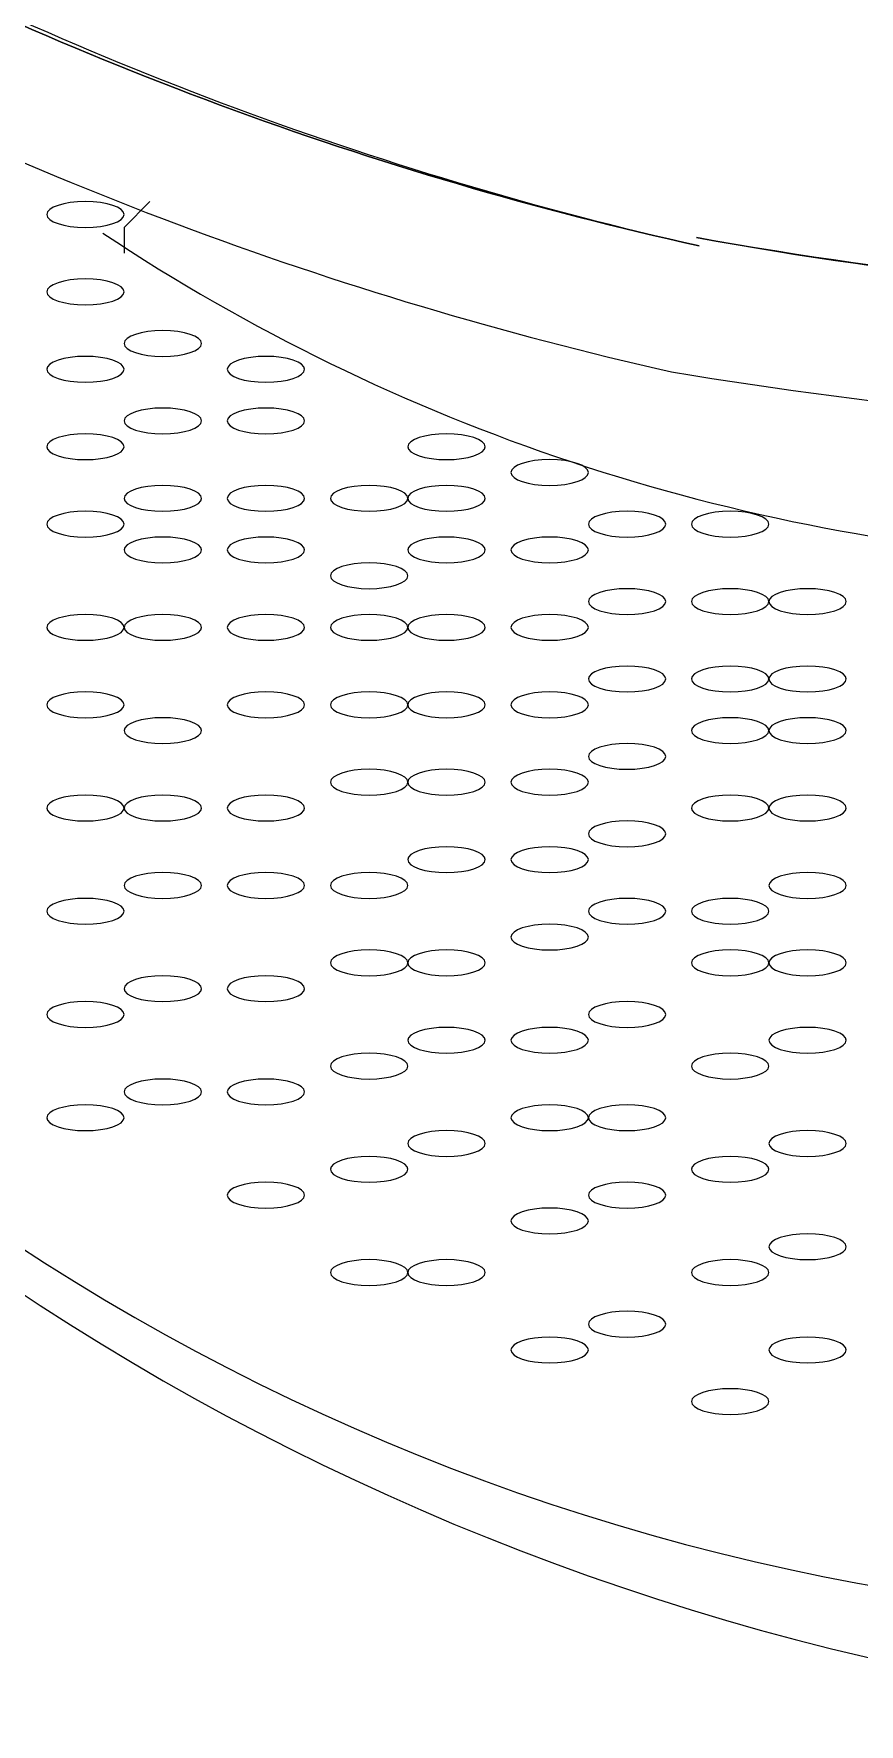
# Model space of a CAD drawing. Header units: metres. Extents: x 29 to 86.9, y -23.2 to 39.7.
# Drawn here: x 79.7793 to 79.8575, y -17.0552 to -16.895 of the extents above; entities that cross this region are included whole.
import ezdxf

# ---------------------------------------------------------------- set-up
doc = ezdxf.new("R2010")
doc.units = ezdxf.units.M
doc.header["$LTSCALE"] = 100
doc.layers.get('0').update_dxf_attribs({"color": 254})
doc.layers.add('Arqui', color=8, linetype='Continuous', lineweight=0)

# ---------------------------------------------------------------- blocks, each defined once
blk = doc.blocks.new('A$C9582355f')
at = {"layer": 'Arqui'}
for points in [[(50.74521796711753, 6.31461718255423, 0.2302038230520356), (50.77132951603761, 6.2821006316899, 0.06904268617298095), (50.85969019346959, 6.248874245426123, -0.06904268617298095), (50.77112014822154, 6.281661377473938, 0.06904268617298095), (50.85969019346959, 6.248874245426123)], [(50.73315482501351, 6.312533947106203, 0.2305320559274254), (50.76558428806158, 6.271294185602073, 0.06904277544362585), (50.85706136911762, 6.236932160521974, 0.03702395519656283), (50.91897217332559, 6.231233301121847)], [(50.91932617392553, 6.243456165362204, -0.03702424981637843), (50.85942381871752, 6.249646150154149, 0.03702424981637843), (50.92010913276562, 6.243285511393879), (50.93478273276554, 6.243285511393879), (50.94701073276559, 6.243285511393879)], [(50.74301206037359, 6.202296008138092, 0.2538010257356901), (50.93202715296553, 6.119312373602042, 0.2538010257352928), (51.12166220515752, 6.202296008138092)], [(50.7408677827496, 6.198947223601863, 0.2278580694967716), (50.93380057980556, 6.108792184993945, 0.2278580694966489), (51.1262520827816, 6.198947223601863)]]:
    blk.add_lwpolyline(points, format="xyb", dxfattribs=at)
blk.add_lwpolyline([(50.80761153276552, 6.253067911393828), (50.80516593276553, 6.250622311394181), (50.80516593276553, 6.24817671139408)], dxfattribs=at)
blk.add_arc((50.90665825113507, 6.405917635499009), 0.1870881177864797, 236.4147663850761, 266.7920125808469, dxfattribs=at)
for points in [[(50.80149753276561, 6.253067911393828), (50.79947152435756, 6.253067911393828), (50.79782913276557, 6.252520439377804), (50.79782913276557, 6.251845111394232)], [(50.80516593276553, 6.251845111394232), (50.80516593276553, 6.252520439377804), (50.80352354117355, 6.253067911393828), (50.80149753276561, 6.253067911393828)], [(50.79782913276557, 6.251845111394232), (50.79782913276557, 6.251169783410205), (50.79947152435756, 6.250622311394181), (50.80149753276561, 6.250622311394181)], [(50.80149753276561, 6.250622311394181), (50.80352354117355, 6.250622311394181), (50.80516593276553, 6.251169783410205), (50.80516593276553, 6.251845111394232)], [(50.80149753276561, 6.24573111139398), (50.79947152435756, 6.24573111139398), (50.79782913276557, 6.245183639377956), (50.79782913276557, 6.244508311393929)], [(50.80516593276553, 6.244508311393929), (50.80516593276553, 6.245183639377956), (50.80352354117355, 6.24573111139398), (50.80149753276561, 6.24573111139398)], [(50.79782913276557, 6.244508311393929), (50.79782913276557, 6.243832983409902), (50.79947152435756, 6.243285511393879), (50.80149753276561, 6.243285511393879)], [(50.80149753276561, 6.243285511393879), (50.80352354117355, 6.243285511393879), (50.80516593276553, 6.243832983409902), (50.80516593276553, 6.244508311393929)], [(50.80883433276557, 6.240839911394232), (50.80680832435752, 6.240839911394232), (50.80516593276553, 6.240292439378209), (50.80516593276553, 6.239617111394182)], [(50.80516593276553, 6.239617111394182), (50.80516593276553, 6.238941783410155), (50.80680832435752, 6.238394311394131), (50.80883433276557, 6.238394311394131)], [(50.81250273276561, 6.239617111394182), (50.81250273276561, 6.240292439378209), (50.81086034117362, 6.240839911394232), (50.80883433276557, 6.240839911394232)], [(50.80883433276557, 6.238394311394131), (50.81086034117362, 6.238394311394131), (50.81250273276561, 6.238941783410155), (50.81250273276561, 6.239617111394182)], [(50.80149753276561, 6.238394311394131), (50.79947152435756, 6.238394311394131), (50.79782913276557, 6.237846839378108), (50.79782913276557, 6.237171511394081)], [(50.80516593276553, 6.237171511394081), (50.80516593276553, 6.237846839378108), (50.80352354117355, 6.238394311394131), (50.80149753276561, 6.238394311394131)], [(50.81861673276552, 6.238394311394131), (50.81659072435758, 6.238394311394131), (50.8149483327656, 6.237846839378108), (50.8149483327656, 6.237171511394081)], [(50.82228513276556, 6.237171511394081), (50.82228513276556, 6.237846839378108), (50.82064274117357, 6.238394311394131), (50.81861673276552, 6.238394311394131)], [(50.79782913276557, 6.237171511394081), (50.79782913276557, 6.236496183410054), (50.79947152435756, 6.23594871139403), (50.80149753276561, 6.23594871139403)], [(50.80149753276561, 6.23594871139403), (50.80352354117355, 6.23594871139403), (50.80516593276553, 6.236496183410054), (50.80516593276553, 6.237171511394081)], [(50.8149483327656, 6.237171511394081), (50.8149483327656, 6.236496183410054), (50.81659072435758, 6.23594871139403), (50.81861673276552, 6.23594871139403)], [(50.81861673276552, 6.23594871139403), (50.82064274117357, 6.23594871139403), (50.82228513276556, 6.236496183410054), (50.82228513276556, 6.237171511394081)], [(50.80883433276557, 6.233503111393929), (50.80680832435752, 6.233503111393929), (50.80516593276553, 6.232955639377906), (50.80516593276553, 6.232280311393879)], [(50.81250273276561, 6.232280311393879), (50.81250273276561, 6.232955639377906), (50.81086034117362, 6.233503111393929), (50.80883433276557, 6.233503111393929)], [(50.81861673276552, 6.233503111393929), (50.81659072435758, 6.233503111393929), (50.8149483327656, 6.232955639377906), (50.8149483327656, 6.232280311393879)], [(50.82228513276556, 6.232280311393879), (50.82228513276556, 6.232955639377906), (50.82064274117357, 6.233503111393929), (50.81861673276552, 6.233503111393929)], [(50.80516593276553, 6.232280311393879), (50.80516593276553, 6.231604983409852), (50.80680832435752, 6.231057511393828), (50.80883433276557, 6.231057511393828)], [(50.80883433276557, 6.231057511393828), (50.81086034117362, 6.231057511393828), (50.81250273276561, 6.231604983409852), (50.81250273276561, 6.232280311393879)], [(50.8149483327656, 6.232280311393879), (50.8149483327656, 6.231604983409852), (50.81659072435758, 6.231057511393828), (50.81861673276552, 6.231057511393828)], [(50.81861673276552, 6.231057511393828), (50.82064274117357, 6.231057511393828), (50.82228513276556, 6.231604983409852), (50.82228513276556, 6.232280311393879)], [(50.80149753276561, 6.231057511393828), (50.79947152435756, 6.231057511393828), (50.79782913276557, 6.230510039377805), (50.79782913276557, 6.229834711394233)], [(50.79782913276557, 6.229834711394233), (50.79782913276557, 6.229159383410206), (50.79947152435756, 6.228611911394182), (50.80149753276561, 6.228611911394182)], [(50.80516593276553, 6.229834711394233), (50.80516593276553, 6.230510039377805), (50.80352354117355, 6.231057511393828), (50.80149753276561, 6.231057511393828)], [(50.80149753276561, 6.228611911394182), (50.80352354117355, 6.228611911394182), (50.80516593276553, 6.229159383410206), (50.80516593276553, 6.229834711394233)], [(50.83573593276554, 6.231057511393828), (50.83370992435761, 6.231057511393828), (50.83206753276562, 6.230510039377805), (50.83206753276562, 6.229834711394233)], [(50.83206753276562, 6.229834711394233), (50.83206753276562, 6.229159383410206), (50.83370992435761, 6.228611911394182), (50.83573593276554, 6.228611911394182)], [(50.83940433276558, 6.229834711394233), (50.83940433276558, 6.230510039377805), (50.8377619411736, 6.231057511393828), (50.83573593276554, 6.231057511393828)], [(50.83573593276554, 6.228611911394182), (50.8377619411736, 6.228611911394182), (50.83940433276558, 6.229159383410206), (50.83940433276558, 6.229834711394233)], [(50.84551833276561, 6.228611911394182), (50.84349232435756, 6.228611911394182), (50.84184993276557, 6.228064439378159), (50.84184993276557, 6.227389111394132)], [(50.84918673276553, 6.227389111394132), (50.84918673276553, 6.228064439378159), (50.84754434117355, 6.228611911394182), (50.84551833276561, 6.228611911394182)], [(50.84184993276557, 6.227389111394132), (50.84184993276557, 6.226713783410105), (50.84349232435756, 6.226166311394081), (50.84551833276561, 6.226166311394081)], [(50.84551833276561, 6.226166311394081), (50.84754434117355, 6.226166311394081), (50.84918673276553, 6.226713783410105), (50.84918673276553, 6.227389111394132)], [(50.80883433276557, 6.226166311394081), (50.80680832435752, 6.226166311394081), (50.80516593276553, 6.225618839378058), (50.80516593276553, 6.224943511394031)], [(50.80516593276553, 6.224943511394031), (50.80516593276553, 6.224268183410004), (50.80680832435752, 6.22372071139398), (50.80883433276557, 6.22372071139398)], [(50.81250273276561, 6.224943511394031), (50.81250273276561, 6.225618839378058), (50.81086034117362, 6.226166311394081), (50.80883433276557, 6.226166311394081)], [(50.80883433276557, 6.22372071139398), (50.81086034117362, 6.22372071139398), (50.81250273276561, 6.224268183410004), (50.81250273276561, 6.224943511394031)], [(50.81861673276552, 6.226166311394081), (50.81659072435758, 6.226166311394081), (50.8149483327656, 6.225618839378058), (50.8149483327656, 6.224943511394031)], [(50.8149483327656, 6.224943511394031), (50.8149483327656, 6.224268183410004), (50.81659072435758, 6.22372071139398), (50.81861673276552, 6.22372071139398)], [(50.82228513276556, 6.224943511394031), (50.82228513276556, 6.225618839378058), (50.82064274117357, 6.226166311394081), (50.81861673276552, 6.226166311394081)], [(50.81861673276552, 6.22372071139398), (50.82064274117357, 6.22372071139398), (50.82228513276556, 6.224268183410004), (50.82228513276556, 6.224943511394031)], [(50.82839913276558, 6.226166311394081), (50.82637312435753, 6.226166311394081), (50.82473073276554, 6.225618839378058), (50.82473073276554, 6.224943511394031)], [(50.82473073276554, 6.224943511394031), (50.82473073276554, 6.224268183410004), (50.82637312435753, 6.22372071139398), (50.82839913276558, 6.22372071139398)], [(50.83206753276562, 6.224943511394031), (50.83206753276562, 6.225618839378058), (50.83042514117352, 6.226166311394081), (50.82839913276558, 6.226166311394081)], [(50.82839913276558, 6.22372071139398), (50.83042514117352, 6.22372071139398), (50.83206753276562, 6.224268183410004), (50.83206753276562, 6.224943511394031)], [(50.83573593276554, 6.226166311394081), (50.83370992435761, 6.226166311394081), (50.83206753276562, 6.225618839378058), (50.83206753276562, 6.224943511394031)], [(50.83206753276562, 6.224943511394031), (50.83206753276562, 6.224268183410004), (50.83370992435761, 6.22372071139398), (50.83573593276554, 6.22372071139398)], [(50.83940433276558, 6.224943511394031), (50.83940433276558, 6.225618839378058), (50.8377619411736, 6.226166311394081), (50.83573593276554, 6.226166311394081)], [(50.83573593276554, 6.22372071139398), (50.8377619411736, 6.22372071139398), (50.83940433276558, 6.224268183410004), (50.83940433276558, 6.224943511394031)], [(50.80149753276561, 6.22372071139398), (50.79947152435756, 6.22372071139398), (50.79782913276557, 6.223173239377957), (50.79782913276557, 6.22249791139393)], [(50.80516593276553, 6.22249791139393), (50.80516593276553, 6.223173239377957), (50.80352354117355, 6.22372071139398), (50.80149753276561, 6.22372071139398)], [(50.85285513276557, 6.22372071139398), (50.85082912435752, 6.22372071139398), (50.84918673276553, 6.223173239377957), (50.84918673276553, 6.22249791139393)], [(50.85652353276561, 6.22249791139393), (50.85652353276561, 6.223173239377957), (50.85488114117362, 6.22372071139398), (50.85285513276557, 6.22372071139398)], [(50.86263753276552, 6.22372071139398), (50.86061152435758, 6.22372071139398), (50.85896913276559, 6.223173239377957), (50.85896913276559, 6.22249791139393)], [(50.86630593276556, 6.22249791139393), (50.86630593276556, 6.223173239377957), (50.86466354117357, 6.22372071139398), (50.86263753276552, 6.22372071139398)], [(50.79782913276557, 6.22249791139393), (50.79782913276557, 6.221822583409903), (50.79947152435756, 6.221275111393879), (50.80149753276561, 6.221275111393879)], [(50.80149753276561, 6.221275111393879), (50.80352354117355, 6.221275111393879), (50.80516593276553, 6.221822583409903), (50.80516593276553, 6.22249791139393)], [(50.84918673276553, 6.22249791139393), (50.84918673276553, 6.221822583409903), (50.85082912435752, 6.221275111393879), (50.85285513276557, 6.221275111393879)], [(50.85285513276557, 6.221275111393879), (50.85488114117362, 6.221275111393879), (50.85652353276561, 6.221822583409903), (50.85652353276561, 6.22249791139393)], [(50.85896913276559, 6.22249791139393), (50.85896913276559, 6.221822583409903), (50.86061152435758, 6.221275111393879), (50.86263753276552, 6.221275111393879)], [(50.86263753276552, 6.221275111393879), (50.86466354117357, 6.221275111393879), (50.86630593276556, 6.221822583409903), (50.86630593276556, 6.22249791139393)], [(50.80883433276557, 6.221275111393879), (50.80680832435752, 6.221275111393879), (50.80516593276553, 6.220727639377856), (50.80516593276553, 6.220052311393829)], [(50.81250273276561, 6.220052311393829), (50.81250273276561, 6.220727639377856), (50.81086034117362, 6.221275111393879), (50.80883433276557, 6.221275111393879)], [(50.81861673276552, 6.221275111393879), (50.81659072435758, 6.221275111393879), (50.8149483327656, 6.220727639377856), (50.8149483327656, 6.220052311393829)], [(50.82228513276556, 6.220052311393829), (50.82228513276556, 6.220727639377856), (50.82064274117357, 6.221275111393879), (50.81861673276552, 6.221275111393879)], [(50.83573593276554, 6.221275111393879), (50.83370992435761, 6.221275111393879), (50.83206753276562, 6.220727639377856), (50.83206753276562, 6.220052311393829)], [(50.83940433276558, 6.220052311393829), (50.83940433276558, 6.220727639377856), (50.8377619411736, 6.221275111393879), (50.83573593276554, 6.221275111393879)], [(50.84551833276561, 6.221275111393879), (50.84349232435756, 6.221275111393879), (50.84184993276557, 6.220727639377856), (50.84184993276557, 6.220052311393829)], [(50.84918673276553, 6.220052311393829), (50.84918673276553, 6.220727639377856), (50.84754434117355, 6.221275111393879), (50.84551833276561, 6.221275111393879)], [(50.80516593276553, 6.220052311393829), (50.80516593276553, 6.219376983409802), (50.80680832435752, 6.218829511394233), (50.80883433276557, 6.218829511394233)], [(50.80883433276557, 6.218829511394233), (50.81086034117362, 6.218829511394233), (50.81250273276561, 6.219376983409802), (50.81250273276561, 6.220052311393829)], [(50.8149483327656, 6.220052311393829), (50.8149483327656, 6.219376983409802), (50.81659072435758, 6.218829511394233), (50.81861673276552, 6.218829511394233)], [(50.81861673276552, 6.218829511394233), (50.82064274117357, 6.218829511394233), (50.82228513276556, 6.219376983409802), (50.82228513276556, 6.220052311393829)], [(50.82839913276558, 6.218829511394233), (50.82637312435753, 6.218829511394233), (50.82473073276554, 6.218282039378209), (50.82473073276554, 6.217606711394183)], [(50.83206753276562, 6.217606711394183), (50.83206753276562, 6.218282039378209), (50.83042514117352, 6.218829511394233), (50.82839913276558, 6.218829511394233)], [(50.83206753276562, 6.220052311393829), (50.83206753276562, 6.219376983409802), (50.83370992435761, 6.218829511394233), (50.83573593276554, 6.218829511394233)], [(50.83573593276554, 6.218829511394233), (50.8377619411736, 6.218829511394233), (50.83940433276558, 6.219376983409802), (50.83940433276558, 6.220052311393829)], [(50.84184993276557, 6.220052311393829), (50.84184993276557, 6.219376983409802), (50.84349232435756, 6.218829511394233), (50.84551833276561, 6.218829511394233)], [(50.84551833276561, 6.218829511394233), (50.84754434117355, 6.218829511394233), (50.84918673276553, 6.219376983409802), (50.84918673276553, 6.220052311393829)], [(50.82473073276554, 6.217606711394183), (50.82473073276554, 6.216931383410156), (50.82637312435753, 6.216383911394132), (50.82839913276558, 6.216383911394132)], [(50.82839913276558, 6.216383911394132), (50.83042514117352, 6.216383911394132), (50.83206753276562, 6.216931383410156), (50.83206753276562, 6.217606711394183)], [(50.85285513276557, 6.216383911394132), (50.85082912435752, 6.216383911394132), (50.84918673276553, 6.215836439378108), (50.84918673276553, 6.215161111394082)], [(50.85652353276561, 6.215161111394082), (50.85652353276561, 6.215836439378108), (50.85488114117362, 6.216383911394132), (50.85285513276557, 6.216383911394132)], [(50.86263753276552, 6.216383911394132), (50.86061152435758, 6.216383911394132), (50.85896913276559, 6.215836439378108), (50.85896913276559, 6.215161111394082)], [(50.86630593276556, 6.215161111394082), (50.86630593276556, 6.215836439378108), (50.86466354117357, 6.216383911394132), (50.86263753276552, 6.216383911394132)], [(50.86997433276559, 6.216383911394132), (50.86794832435754, 6.216383911394132), (50.86630593276556, 6.215836439378108), (50.86630593276556, 6.215161111394082)], [(50.87364273276552, 6.215161111394082), (50.87364273276552, 6.215836439378108), (50.87200034117353, 6.216383911394132), (50.86997433276559, 6.216383911394132)], [(50.80149753276561, 6.213938311394031), (50.79947152435756, 6.213938311394031), (50.79782913276557, 6.213390839378008), (50.79782913276557, 6.212715511393981)], [(50.80516593276553, 6.212715511393981), (50.80516593276553, 6.213390839378008), (50.80352354117355, 6.213938311394031), (50.80149753276561, 6.213938311394031)], [(50.80883433276557, 6.213938311394031), (50.80680832435752, 6.213938311394031), (50.80516593276553, 6.213390839378008), (50.80516593276553, 6.212715511393981)], [(50.81250273276561, 6.212715511393981), (50.81250273276561, 6.213390839378008), (50.81086034117362, 6.213938311394031), (50.80883433276557, 6.213938311394031)], [(50.81861673276552, 6.213938311394031), (50.81659072435758, 6.213938311394031), (50.8149483327656, 6.213390839378008), (50.8149483327656, 6.212715511393981)], [(50.82228513276556, 6.212715511393981), (50.82228513276556, 6.213390839378008), (50.82064274117357, 6.213938311394031), (50.81861673276552, 6.213938311394031)], [(50.82839913276558, 6.213938311394031), (50.82637312435753, 6.213938311394031), (50.82473073276554, 6.213390839378008), (50.82473073276554, 6.212715511393981)], [(50.83206753276562, 6.212715511393981), (50.83206753276562, 6.213390839378008), (50.83042514117352, 6.213938311394031), (50.82839913276558, 6.213938311394031)], [(50.83573593276554, 6.213938311394031), (50.83370992435761, 6.213938311394031), (50.83206753276562, 6.213390839378008), (50.83206753276562, 6.212715511393981)], [(50.83940433276558, 6.212715511393981), (50.83940433276558, 6.213390839378008), (50.8377619411736, 6.213938311394031), (50.83573593276554, 6.213938311394031)], [(50.84551833276561, 6.213938311394031), (50.84349232435756, 6.213938311394031), (50.84184993276557, 6.213390839378008), (50.84184993276557, 6.212715511393981)], [(50.84918673276553, 6.212715511393981), (50.84918673276553, 6.213390839378008), (50.84754434117355, 6.213938311394031), (50.84551833276561, 6.213938311394031)], [(50.84918673276553, 6.215161111394082), (50.84918673276553, 6.214485783410055), (50.85082912435752, 6.213938311394031), (50.85285513276557, 6.213938311394031)], [(50.85285513276557, 6.213938311394031), (50.85488114117362, 6.213938311394031), (50.85652353276561, 6.214485783410055), (50.85652353276561, 6.215161111394082)], [(50.85896913276559, 6.215161111394082), (50.85896913276559, 6.214485783410055), (50.86061152435758, 6.213938311394031), (50.86263753276552, 6.213938311394031)], [(50.86263753276552, 6.213938311394031), (50.86466354117357, 6.213938311394031), (50.86630593276556, 6.214485783410055), (50.86630593276556, 6.215161111394082)], [(50.86630593276556, 6.215161111394082), (50.86630593276556, 6.214485783410055), (50.86794832435754, 6.213938311394031), (50.86997433276559, 6.213938311394031)], [(50.86997433276559, 6.213938311394031), (50.87200034117353, 6.213938311394031), (50.87364273276552, 6.214485783410055), (50.87364273276552, 6.215161111394082)], [(50.79782913276557, 6.212715511393981), (50.79782913276557, 6.212040183409954), (50.79947152435756, 6.21149271139393), (50.80149753276561, 6.21149271139393)], [(50.80149753276561, 6.21149271139393), (50.80352354117355, 6.21149271139393), (50.80516593276553, 6.212040183409954), (50.80516593276553, 6.212715511393981)], [(50.80516593276553, 6.212715511393981), (50.80516593276553, 6.212040183409954), (50.80680832435752, 6.21149271139393), (50.80883433276557, 6.21149271139393)], [(50.80883433276557, 6.21149271139393), (50.81086034117362, 6.21149271139393), (50.81250273276561, 6.212040183409954), (50.81250273276561, 6.212715511393981)], [(50.8149483327656, 6.212715511393981), (50.8149483327656, 6.212040183409954), (50.81659072435758, 6.21149271139393), (50.81861673276552, 6.21149271139393)], [(50.81861673276552, 6.21149271139393), (50.82064274117357, 6.21149271139393), (50.82228513276556, 6.212040183409954), (50.82228513276556, 6.212715511393981)], [(50.82473073276554, 6.212715511393981), (50.82473073276554, 6.212040183409954), (50.82637312435753, 6.21149271139393), (50.82839913276558, 6.21149271139393)], [(50.82839913276558, 6.21149271139393), (50.83042514117352, 6.21149271139393), (50.83206753276562, 6.212040183409954), (50.83206753276562, 6.212715511393981)], [(50.83206753276562, 6.212715511393981), (50.83206753276562, 6.212040183409954), (50.83370992435761, 6.21149271139393), (50.83573593276554, 6.21149271139393)], [(50.83573593276554, 6.21149271139393), (50.8377619411736, 6.21149271139393), (50.83940433276558, 6.212040183409954), (50.83940433276558, 6.212715511393981)], [(50.84184993276557, 6.212715511393981), (50.84184993276557, 6.212040183409954), (50.84349232435756, 6.21149271139393), (50.84551833276561, 6.21149271139393)], [(50.84551833276561, 6.21149271139393), (50.84754434117355, 6.21149271139393), (50.84918673276553, 6.212040183409954), (50.84918673276553, 6.212715511393981)], [(50.85285513276557, 6.209047111393829), (50.85082912435752, 6.209047111393829), (50.84918673276553, 6.208499639377806), (50.84918673276553, 6.207824311394234)], [(50.85652353276561, 6.207824311394234), (50.85652353276561, 6.208499639377806), (50.85488114117362, 6.209047111393829), (50.85285513276557, 6.209047111393829)], [(50.86263753276552, 6.209047111393829), (50.86061152435758, 6.209047111393829), (50.85896913276559, 6.208499639377806), (50.85896913276559, 6.207824311394234)], [(50.86630593276556, 6.207824311394234), (50.86630593276556, 6.208499639377806), (50.86466354117357, 6.209047111393829), (50.86263753276552, 6.209047111393829)], [(50.86997433276559, 6.209047111393829), (50.86794832435754, 6.209047111393829), (50.86630593276556, 6.208499639377806), (50.86630593276556, 6.207824311394234)], [(50.87364273276552, 6.207824311394234), (50.87364273276552, 6.208499639377806), (50.87200034117353, 6.209047111393829), (50.86997433276559, 6.209047111393829)], [(50.84918673276553, 6.207824311394234), (50.84918673276553, 6.207148983410207), (50.85082912435752, 6.206601511394183), (50.85285513276557, 6.206601511394183)], [(50.85285513276557, 6.206601511394183), (50.85488114117362, 6.206601511394183), (50.85652353276561, 6.207148983410207), (50.85652353276561, 6.207824311394234)], [(50.85896913276559, 6.207824311394234), (50.85896913276559, 6.207148983410207), (50.86061152435758, 6.206601511394183), (50.86263753276552, 6.206601511394183)], [(50.86263753276552, 6.206601511394183), (50.86466354117357, 6.206601511394183), (50.86630593276556, 6.207148983410207), (50.86630593276556, 6.207824311394234)], [(50.86630593276556, 6.207824311394234), (50.86630593276556, 6.207148983410207), (50.86794832435754, 6.206601511394183), (50.86997433276559, 6.206601511394183)], [(50.86997433276559, 6.206601511394183), (50.87200034117353, 6.206601511394183), (50.87364273276552, 6.207148983410207), (50.87364273276552, 6.207824311394234)], [(50.80149753276561, 6.206601511394183), (50.79947152435756, 6.206601511394183), (50.79782913276557, 6.206054039378159), (50.79782913276557, 6.205378711394133)], [(50.80516593276553, 6.205378711394133), (50.80516593276553, 6.206054039378159), (50.80352354117355, 6.206601511394183), (50.80149753276561, 6.206601511394183)], [(50.81861673276552, 6.206601511394183), (50.81659072435758, 6.206601511394183), (50.8149483327656, 6.206054039378159), (50.8149483327656, 6.205378711394133)], [(50.82228513276556, 6.205378711394133), (50.82228513276556, 6.206054039378159), (50.82064274117357, 6.206601511394183), (50.81861673276552, 6.206601511394183)], [(50.82839913276558, 6.206601511394183), (50.82637312435753, 6.206601511394183), (50.82473073276554, 6.206054039378159), (50.82473073276554, 6.205378711394133)], [(50.83206753276562, 6.205378711394133), (50.83206753276562, 6.206054039378159), (50.83042514117352, 6.206601511394183), (50.82839913276558, 6.206601511394183)], [(50.83573593276554, 6.206601511394183), (50.83370992435761, 6.206601511394183), (50.83206753276562, 6.206054039378159), (50.83206753276562, 6.205378711394133)], [(50.83940433276558, 6.205378711394133), (50.83940433276558, 6.206054039378159), (50.8377619411736, 6.206601511394183), (50.83573593276554, 6.206601511394183)], [(50.84551833276561, 6.206601511394183), (50.84349232435756, 6.206601511394183), (50.84184993276557, 6.206054039378159), (50.84184993276557, 6.205378711394133)], [(50.84918673276553, 6.205378711394133), (50.84918673276553, 6.206054039378159), (50.84754434117355, 6.206601511394183), (50.84551833276561, 6.206601511394183)], [(50.79782913276557, 6.205378711394133), (50.79782913276557, 6.204703383410106), (50.79947152435756, 6.204155911394082), (50.80149753276561, 6.204155911394082)], [(50.80149753276561, 6.204155911394082), (50.80352354117355, 6.204155911394082), (50.80516593276553, 6.204703383410106), (50.80516593276553, 6.205378711394133)], [(50.80883433276557, 6.204155911394082), (50.80680832435752, 6.204155911394082), (50.80516593276553, 6.203608439378058), (50.80516593276553, 6.202933111394032)], [(50.81250273276561, 6.202933111394032), (50.81250273276561, 6.203608439378058), (50.81086034117362, 6.204155911394082), (50.80883433276557, 6.204155911394082)], [(50.8149483327656, 6.205378711394133), (50.8149483327656, 6.204703383410106), (50.81659072435758, 6.204155911394082), (50.81861673276552, 6.204155911394082)], [(50.81861673276552, 6.204155911394082), (50.82064274117357, 6.204155911394082), (50.82228513276556, 6.204703383410106), (50.82228513276556, 6.205378711394133)], [(50.82473073276554, 6.205378711394133), (50.82473073276554, 6.204703383410106), (50.82637312435753, 6.204155911394082), (50.82839913276558, 6.204155911394082)], [(50.82839913276558, 6.204155911394082), (50.83042514117352, 6.204155911394082), (50.83206753276562, 6.204703383410106), (50.83206753276562, 6.205378711394133)], [(50.83206753276562, 6.205378711394133), (50.83206753276562, 6.204703383410106), (50.83370992435761, 6.204155911394082), (50.83573593276554, 6.204155911394082)], [(50.83573593276554, 6.204155911394082), (50.8377619411736, 6.204155911394082), (50.83940433276558, 6.204703383410106), (50.83940433276558, 6.205378711394133)], [(50.84184993276557, 6.205378711394133), (50.84184993276557, 6.204703383410106), (50.84349232435756, 6.204155911394082), (50.84551833276561, 6.204155911394082)], [(50.84551833276561, 6.204155911394082), (50.84754434117355, 6.204155911394082), (50.84918673276553, 6.204703383410106), (50.84918673276553, 6.205378711394133)], [(50.86263753276552, 6.204155911394082), (50.86061152435758, 6.204155911394082), (50.85896913276559, 6.203608439378058), (50.85896913276559, 6.202933111394032)], [(50.86630593276556, 6.202933111394032), (50.86630593276556, 6.203608439378058), (50.86466354117357, 6.204155911394082), (50.86263753276552, 6.204155911394082)], [(50.86997433276559, 6.204155911394082), (50.86794832435754, 6.204155911394082), (50.86630593276556, 6.203608439378058), (50.86630593276556, 6.202933111394032)], [(50.87364273276552, 6.202933111394032), (50.87364273276552, 6.203608439378058), (50.87200034117353, 6.204155911394082), (50.86997433276559, 6.204155911394082)], [(50.80516593276553, 6.202933111394032), (50.80516593276553, 6.202257783410005), (50.80680832435752, 6.201710311393981), (50.80883433276557, 6.201710311393981)], [(50.80883433276557, 6.201710311393981), (50.81086034117362, 6.201710311393981), (50.81250273276561, 6.202257783410005), (50.81250273276561, 6.202933111394032)], [(50.85896913276559, 6.202933111394032), (50.85896913276559, 6.202257783410005), (50.86061152435758, 6.201710311393981), (50.86263753276552, 6.201710311393981)], [(50.86263753276552, 6.201710311393981), (50.86466354117357, 6.201710311393981), (50.86630593276556, 6.202257783410005), (50.86630593276556, 6.202933111394032)], [(50.86630593276556, 6.202933111394032), (50.86630593276556, 6.202257783410005), (50.86794832435754, 6.201710311393981), (50.86997433276559, 6.201710311393981)], [(50.86997433276559, 6.201710311393981), (50.87200034117353, 6.201710311393981), (50.87364273276552, 6.202257783410005), (50.87364273276552, 6.202933111394032)], [(50.85285513276557, 6.201710311393981), (50.85082912435752, 6.201710311393981), (50.84918673276553, 6.201162839377957), (50.84918673276553, 6.200487511393931)], [(50.85652353276561, 6.200487511393931), (50.85652353276561, 6.201162839377957), (50.85488114117362, 6.201710311393981), (50.85285513276557, 6.201710311393981)], [(50.82839913276558, 6.19926471139388), (50.82637312435753, 6.19926471139388), (50.82473073276554, 6.198717239377856), (50.82473073276554, 6.19804191139383)], [(50.83206753276562, 6.19804191139383), (50.83206753276562, 6.198717239377856), (50.83042514117352, 6.19926471139388), (50.82839913276558, 6.19926471139388)], [(50.83573593276554, 6.19926471139388), (50.83370992435761, 6.19926471139388), (50.83206753276562, 6.198717239377856), (50.83206753276562, 6.19804191139383)], [(50.83940433276558, 6.19804191139383), (50.83940433276558, 6.198717239377856), (50.8377619411736, 6.19926471139388), (50.83573593276554, 6.19926471139388)], [(50.84551833276561, 6.19926471139388), (50.84349232435756, 6.19926471139388), (50.84184993276557, 6.198717239377856), (50.84184993276557, 6.19804191139383)], [(50.84918673276553, 6.19804191139383), (50.84918673276553, 6.198717239377856), (50.84754434117355, 6.19926471139388), (50.84551833276561, 6.19926471139388)], [(50.84918673276553, 6.200487511393931), (50.84918673276553, 6.199812183409904), (50.85082912435752, 6.19926471139388), (50.85285513276557, 6.19926471139388)], [(50.85285513276557, 6.19926471139388), (50.85488114117362, 6.19926471139388), (50.85652353276561, 6.199812183409904), (50.85652353276561, 6.200487511393931)], [(50.82473073276554, 6.19804191139383), (50.82473073276554, 6.197366583409803), (50.82637312435753, 6.196819111394234), (50.82839913276558, 6.196819111394234)], [(50.82839913276558, 6.196819111394234), (50.83042514117352, 6.196819111394234), (50.83206753276562, 6.197366583409803), (50.83206753276562, 6.19804191139383)], [(50.83206753276562, 6.19804191139383), (50.83206753276562, 6.197366583409803), (50.83370992435761, 6.196819111394234), (50.83573593276554, 6.196819111394234)], [(50.83573593276554, 6.196819111394234), (50.8377619411736, 6.196819111394234), (50.83940433276558, 6.197366583409803), (50.83940433276558, 6.19804191139383)], [(50.84184993276557, 6.19804191139383), (50.84184993276557, 6.197366583409803), (50.84349232435756, 6.196819111394234), (50.84551833276561, 6.196819111394234)], [(50.84551833276561, 6.196819111394234), (50.84754434117355, 6.196819111394234), (50.84918673276553, 6.197366583409803), (50.84918673276553, 6.19804191139383)], [(50.80149753276561, 6.196819111394234), (50.79947152435756, 6.196819111394234), (50.79782913276557, 6.19627163937821), (50.79782913276557, 6.195596311394183)], [(50.80516593276553, 6.195596311394183), (50.80516593276553, 6.19627163937821), (50.80352354117355, 6.196819111394234), (50.80149753276561, 6.196819111394234)], [(50.80883433276557, 6.196819111394234), (50.80680832435752, 6.196819111394234), (50.80516593276553, 6.19627163937821), (50.80516593276553, 6.195596311394183)], [(50.81250273276561, 6.195596311394183), (50.81250273276561, 6.19627163937821), (50.81086034117362, 6.196819111394234), (50.80883433276557, 6.196819111394234)], [(50.81861673276552, 6.196819111394234), (50.81659072435758, 6.196819111394234), (50.8149483327656, 6.19627163937821), (50.8149483327656, 6.195596311394183)], [(50.82228513276556, 6.195596311394183), (50.82228513276556, 6.19627163937821), (50.82064274117357, 6.196819111394234), (50.81861673276552, 6.196819111394234)], [(50.86263753276552, 6.196819111394234), (50.86061152435758, 6.196819111394234), (50.85896913276559, 6.19627163937821), (50.85896913276559, 6.195596311394183)], [(50.86630593276556, 6.195596311394183), (50.86630593276556, 6.19627163937821), (50.86466354117357, 6.196819111394234), (50.86263753276552, 6.196819111394234)], [(50.86997433276559, 6.196819111394234), (50.86794832435754, 6.196819111394234), (50.86630593276556, 6.19627163937821), (50.86630593276556, 6.195596311394183)], [(50.87364273276552, 6.195596311394183), (50.87364273276552, 6.19627163937821), (50.87200034117353, 6.196819111394234), (50.86997433276559, 6.196819111394234)], [(50.79782913276557, 6.195596311394183), (50.79782913276557, 6.194920983410157), (50.79947152435756, 6.194373511394133), (50.80149753276561, 6.194373511394133)], [(50.80149753276561, 6.194373511394133), (50.80352354117355, 6.194373511394133), (50.80516593276553, 6.194920983410157), (50.80516593276553, 6.195596311394183)], [(50.80516593276553, 6.195596311394183), (50.80516593276553, 6.194920983410157), (50.80680832435752, 6.194373511394133), (50.80883433276557, 6.194373511394133)], [(50.80883433276557, 6.194373511394133), (50.81086034117362, 6.194373511394133), (50.81250273276561, 6.194920983410157), (50.81250273276561, 6.195596311394183)], [(50.8149483327656, 6.195596311394183), (50.8149483327656, 6.194920983410157), (50.81659072435758, 6.194373511394133), (50.81861673276552, 6.194373511394133)], [(50.81861673276552, 6.194373511394133), (50.82064274117357, 6.194373511394133), (50.82228513276556, 6.194920983410157), (50.82228513276556, 6.195596311394183)], [(50.85896913276559, 6.195596311394183), (50.85896913276559, 6.194920983410157), (50.86061152435758, 6.194373511394133), (50.86263753276552, 6.194373511394133)], [(50.86263753276552, 6.194373511394133), (50.86466354117357, 6.194373511394133), (50.86630593276556, 6.194920983410157), (50.86630593276556, 6.195596311394183)], [(50.86630593276556, 6.195596311394183), (50.86630593276556, 6.194920983410157), (50.86794832435754, 6.194373511394133), (50.86997433276559, 6.194373511394133)], [(50.86997433276559, 6.194373511394133), (50.87200034117353, 6.194373511394133), (50.87364273276552, 6.194920983410157), (50.87364273276552, 6.195596311394183)], [(50.85285513276557, 6.194373511394133), (50.85082912435752, 6.194373511394133), (50.84918673276553, 6.193826039378109), (50.84918673276553, 6.193150711394082)], [(50.84918673276553, 6.193150711394082), (50.84918673276553, 6.192475383410056), (50.85082912435752, 6.191927911394032), (50.85285513276557, 6.191927911394032)], [(50.85652353276561, 6.193150711394082), (50.85652353276561, 6.193826039378109), (50.85488114117362, 6.194373511394133), (50.85285513276557, 6.194373511394133)], [(50.85285513276557, 6.191927911394032), (50.85488114117362, 6.191927911394032), (50.85652353276561, 6.192475383410056), (50.85652353276561, 6.193150711394082)], [(50.83573593276554, 6.191927911394032), (50.83370992435761, 6.191927911394032), (50.83206753276562, 6.191380439378008), (50.83206753276562, 6.190705111393981)], [(50.83940433276558, 6.190705111393981), (50.83940433276558, 6.191380439378008), (50.8377619411736, 6.191927911394032), (50.83573593276554, 6.191927911394032)], [(50.84551833276561, 6.191927911394032), (50.84349232435756, 6.191927911394032), (50.84184993276557, 6.191380439378008), (50.84184993276557, 6.190705111393981)], [(50.84918673276553, 6.190705111393981), (50.84918673276553, 6.191380439378008), (50.84754434117355, 6.191927911394032), (50.84551833276561, 6.191927911394032)], [(50.83206753276562, 6.190705111393981), (50.83206753276562, 6.190029783409955), (50.83370992435761, 6.189482311393931), (50.83573593276554, 6.189482311393931)], [(50.83573593276554, 6.189482311393931), (50.8377619411736, 6.189482311393931), (50.83940433276558, 6.190029783409955), (50.83940433276558, 6.190705111393981)], [(50.84184993276557, 6.190705111393981), (50.84184993276557, 6.190029783409955), (50.84349232435756, 6.189482311393931), (50.84551833276561, 6.189482311393931)], [(50.84551833276561, 6.189482311393931), (50.84754434117355, 6.189482311393931), (50.84918673276553, 6.190029783409955), (50.84918673276553, 6.190705111393981)], [(50.80883433276557, 6.189482311393931), (50.80680832435752, 6.189482311393931), (50.80516593276553, 6.188934839377907), (50.80516593276553, 6.188259511393881)], [(50.80516593276553, 6.188259511393881), (50.80516593276553, 6.187584183409854), (50.80680832435752, 6.18703671139383), (50.80883433276557, 6.18703671139383)], [(50.81250273276561, 6.188259511393881), (50.81250273276561, 6.188934839377907), (50.81086034117362, 6.189482311393931), (50.80883433276557, 6.189482311393931)], [(50.80883433276557, 6.18703671139383), (50.81086034117362, 6.18703671139383), (50.81250273276561, 6.187584183409854), (50.81250273276561, 6.188259511393881)], [(50.81861673276552, 6.189482311393931), (50.81659072435758, 6.189482311393931), (50.8149483327656, 6.188934839377907), (50.8149483327656, 6.188259511393881)], [(50.8149483327656, 6.188259511393881), (50.8149483327656, 6.187584183409854), (50.81659072435758, 6.18703671139383), (50.81861673276552, 6.18703671139383)], [(50.82228513276556, 6.188259511393881), (50.82228513276556, 6.188934839377907), (50.82064274117357, 6.189482311393931), (50.81861673276552, 6.189482311393931)], [(50.81861673276552, 6.18703671139383), (50.82064274117357, 6.18703671139383), (50.82228513276556, 6.187584183409854), (50.82228513276556, 6.188259511393881)], [(50.82839913276558, 6.189482311393931), (50.82637312435753, 6.189482311393931), (50.82473073276554, 6.188934839377907), (50.82473073276554, 6.188259511393881)], [(50.82473073276554, 6.188259511393881), (50.82473073276554, 6.187584183409854), (50.82637312435753, 6.18703671139383), (50.82839913276558, 6.18703671139383)], [(50.83206753276562, 6.188259511393881), (50.83206753276562, 6.188934839377907), (50.83042514117352, 6.189482311393931), (50.82839913276558, 6.189482311393931)], [(50.82839913276558, 6.18703671139383), (50.83042514117352, 6.18703671139383), (50.83206753276562, 6.187584183409854), (50.83206753276562, 6.188259511393881)], [(50.86997433276559, 6.189482311393931), (50.86794832435754, 6.189482311393931), (50.86630593276556, 6.188934839377907), (50.86630593276556, 6.188259511393881)], [(50.86630593276556, 6.188259511393881), (50.86630593276556, 6.187584183409854), (50.86794832435754, 6.18703671139383), (50.86997433276559, 6.18703671139383)], [(50.87364273276552, 6.188259511393881), (50.87364273276552, 6.188934839377907), (50.87200034117353, 6.189482311393931), (50.86997433276559, 6.189482311393931)], [(50.86997433276559, 6.18703671139383), (50.87200034117353, 6.18703671139383), (50.87364273276552, 6.187584183409854), (50.87364273276552, 6.188259511393881)], [(50.80149753276561, 6.18703671139383), (50.79947152435756, 6.18703671139383), (50.79782913276557, 6.186489239377806), (50.79782913276557, 6.185813911394234)], [(50.80516593276553, 6.185813911394234), (50.80516593276553, 6.186489239377806), (50.80352354117355, 6.18703671139383), (50.80149753276561, 6.18703671139383)], [(50.85285513276557, 6.18703671139383), (50.85082912435752, 6.18703671139383), (50.84918673276553, 6.186489239377806), (50.84918673276553, 6.185813911394234)], [(50.85652353276561, 6.185813911394234), (50.85652353276561, 6.186489239377806), (50.85488114117362, 6.18703671139383), (50.85285513276557, 6.18703671139383)], [(50.86263753276552, 6.18703671139383), (50.86061152435758, 6.18703671139383), (50.85896913276559, 6.186489239377806), (50.85896913276559, 6.185813911394234)], [(50.86630593276556, 6.185813911394234), (50.86630593276556, 6.186489239377806), (50.86466354117357, 6.18703671139383), (50.86263753276552, 6.18703671139383)], [(50.79782913276557, 6.185813911394234), (50.79782913276557, 6.185138583410208), (50.79947152435756, 6.184591111394184), (50.80149753276561, 6.184591111394184)], [(50.80149753276561, 6.184591111394184), (50.80352354117355, 6.184591111394184), (50.80516593276553, 6.185138583410208), (50.80516593276553, 6.185813911394234)], [(50.84918673276553, 6.185813911394234), (50.84918673276553, 6.185138583410208), (50.85082912435752, 6.184591111394184), (50.85285513276557, 6.184591111394184)], [(50.85285513276557, 6.184591111394184), (50.85488114117362, 6.184591111394184), (50.85652353276561, 6.185138583410208), (50.85652353276561, 6.185813911394234)], [(50.85896913276559, 6.185813911394234), (50.85896913276559, 6.185138583410208), (50.86061152435758, 6.184591111394184), (50.86263753276552, 6.184591111394184)], [(50.86263753276552, 6.184591111394184), (50.86466354117357, 6.184591111394184), (50.86630593276556, 6.185138583410208), (50.86630593276556, 6.185813911394234)], [(50.84551833276561, 6.184591111394184), (50.84349232435756, 6.184591111394184), (50.84184993276557, 6.18404363937816), (50.84184993276557, 6.183368311394133)], [(50.84184993276557, 6.183368311394133), (50.84184993276557, 6.182692983410107), (50.84349232435756, 6.182145511394083), (50.84551833276561, 6.182145511394083)], [(50.84918673276553, 6.183368311394133), (50.84918673276553, 6.18404363937816), (50.84754434117355, 6.184591111394184), (50.84551833276561, 6.184591111394184)], [(50.84551833276561, 6.182145511394083), (50.84754434117355, 6.182145511394083), (50.84918673276553, 6.182692983410107), (50.84918673276553, 6.183368311394133)], [(50.82839913276558, 6.182145511394083), (50.82637312435753, 6.182145511394083), (50.82473073276554, 6.181598039378059), (50.82473073276554, 6.180922711394032)], [(50.83206753276562, 6.180922711394032), (50.83206753276562, 6.181598039378059), (50.83042514117352, 6.182145511394083), (50.82839913276558, 6.182145511394083)], [(50.83573593276554, 6.182145511394083), (50.83370992435761, 6.182145511394083), (50.83206753276562, 6.181598039378059), (50.83206753276562, 6.180922711394032)], [(50.83940433276558, 6.180922711394032), (50.83940433276558, 6.181598039378059), (50.8377619411736, 6.182145511394083), (50.83573593276554, 6.182145511394083)], [(50.86263753276552, 6.182145511394083), (50.86061152435758, 6.182145511394083), (50.85896913276559, 6.181598039378059), (50.85896913276559, 6.180922711394032)], [(50.86630593276556, 6.180922711394032), (50.86630593276556, 6.181598039378059), (50.86466354117357, 6.182145511394083), (50.86263753276552, 6.182145511394083)], [(50.86997433276559, 6.182145511394083), (50.86794832435754, 6.182145511394083), (50.86630593276556, 6.181598039378059), (50.86630593276556, 6.180922711394032)], [(50.87364273276552, 6.180922711394032), (50.87364273276552, 6.181598039378059), (50.87200034117353, 6.182145511394083), (50.86997433276559, 6.182145511394083)], [(50.82473073276554, 6.180922711394032), (50.82473073276554, 6.180247383410006), (50.82637312435753, 6.179699911393982), (50.82839913276558, 6.179699911393982)], [(50.82839913276558, 6.179699911393982), (50.83042514117352, 6.179699911393982), (50.83206753276562, 6.180247383410006), (50.83206753276562, 6.180922711394032)], [(50.83206753276562, 6.180922711394032), (50.83206753276562, 6.180247383410006), (50.83370992435761, 6.179699911393982), (50.83573593276554, 6.179699911393982)], [(50.83573593276554, 6.179699911393982), (50.8377619411736, 6.179699911393982), (50.83940433276558, 6.180247383410006), (50.83940433276558, 6.180922711394032)], [(50.85896913276559, 6.180922711394032), (50.85896913276559, 6.180247383410006), (50.86061152435758, 6.179699911393982), (50.86263753276552, 6.179699911393982)], [(50.86263753276552, 6.179699911393982), (50.86466354117357, 6.179699911393982), (50.86630593276556, 6.180247383410006), (50.86630593276556, 6.180922711394032)], [(50.86630593276556, 6.180922711394032), (50.86630593276556, 6.180247383410006), (50.86794832435754, 6.179699911393982), (50.86997433276559, 6.179699911393982)], [(50.86997433276559, 6.179699911393982), (50.87200034117353, 6.179699911393982), (50.87364273276552, 6.180247383410006), (50.87364273276552, 6.180922711394032)], [(50.80883433276557, 6.179699911393982), (50.80680832435752, 6.179699911393982), (50.80516593276553, 6.179152439377958), (50.80516593276553, 6.178477111393931)], [(50.80516593276553, 6.178477111393931), (50.80516593276553, 6.177801783409905), (50.80680832435752, 6.177254311393881), (50.80883433276557, 6.177254311393881)], [(50.81250273276561, 6.178477111393931), (50.81250273276561, 6.179152439377958), (50.81086034117362, 6.179699911393982), (50.80883433276557, 6.179699911393982)], [(50.80883433276557, 6.177254311393881), (50.81086034117362, 6.177254311393881), (50.81250273276561, 6.177801783409905), (50.81250273276561, 6.178477111393931)], [(50.81861673276552, 6.179699911393982), (50.81659072435758, 6.179699911393982), (50.8149483327656, 6.179152439377958), (50.8149483327656, 6.178477111393931)], [(50.8149483327656, 6.178477111393931), (50.8149483327656, 6.177801783409905), (50.81659072435758, 6.177254311393881), (50.81861673276552, 6.177254311393881)], [(50.82228513276556, 6.178477111393931), (50.82228513276556, 6.179152439377958), (50.82064274117357, 6.179699911393982), (50.81861673276552, 6.179699911393982)], [(50.81861673276552, 6.177254311393881), (50.82064274117357, 6.177254311393881), (50.82228513276556, 6.177801783409905), (50.82228513276556, 6.178477111393931)], [(50.80149753276561, 6.177254311393881), (50.79947152435756, 6.177254311393881), (50.79782913276557, 6.176706839377857), (50.79782913276557, 6.17603151139383)], [(50.80516593276553, 6.17603151139383), (50.80516593276553, 6.176706839377857), (50.80352354117355, 6.177254311393881), (50.80149753276561, 6.177254311393881)], [(50.85285513276557, 6.177254311393881), (50.85082912435752, 6.177254311393881), (50.84918673276553, 6.176706839377857), (50.84918673276553, 6.17603151139383)], [(50.85652353276561, 6.17603151139383), (50.85652353276561, 6.176706839377857), (50.85488114117362, 6.177254311393881), (50.85285513276557, 6.177254311393881)], [(50.79782913276557, 6.17603151139383), (50.79782913276557, 6.175356183409804), (50.79947152435756, 6.174808711394235), (50.80149753276561, 6.174808711394235)], [(50.80149753276561, 6.174808711394235), (50.80352354117355, 6.174808711394235), (50.80516593276553, 6.175356183409804), (50.80516593276553, 6.17603151139383)], [(50.84918673276553, 6.17603151139383), (50.84918673276553, 6.175356183409804), (50.85082912435752, 6.174808711394235), (50.85285513276557, 6.174808711394235)], [(50.85285513276557, 6.174808711394235), (50.85488114117362, 6.174808711394235), (50.85652353276561, 6.175356183409804), (50.85652353276561, 6.17603151139383)], [(50.83573593276554, 6.174808711394235), (50.83370992435761, 6.174808711394235), (50.83206753276562, 6.174261239378211), (50.83206753276562, 6.173585911394184)], [(50.83940433276558, 6.173585911394184), (50.83940433276558, 6.174261239378211), (50.8377619411736, 6.174808711394235), (50.83573593276554, 6.174808711394235)], [(50.84551833276561, 6.174808711394235), (50.84349232435756, 6.174808711394235), (50.84184993276557, 6.174261239378211), (50.84184993276557, 6.173585911394184)], [(50.84918673276553, 6.173585911394184), (50.84918673276553, 6.174261239378211), (50.84754434117355, 6.174808711394235), (50.84551833276561, 6.174808711394235)], [(50.86997433276559, 6.174808711394235), (50.86794832435754, 6.174808711394235), (50.86630593276556, 6.174261239378211), (50.86630593276556, 6.173585911394184)], [(50.87364273276552, 6.173585911394184), (50.87364273276552, 6.174261239378211), (50.87200034117353, 6.174808711394235), (50.86997433276559, 6.174808711394235)], [(50.82839913276558, 6.172363111394134), (50.82637312435753, 6.172363111394134), (50.82473073276554, 6.17181563937811), (50.82473073276554, 6.171140311394083)], [(50.83206753276562, 6.171140311394083), (50.83206753276562, 6.17181563937811), (50.83042514117352, 6.172363111394134), (50.82839913276558, 6.172363111394134)], [(50.83206753276562, 6.173585911394184), (50.83206753276562, 6.172910583410157), (50.83370992435761, 6.172363111394134), (50.83573593276554, 6.172363111394134)], [(50.83573593276554, 6.172363111394134), (50.8377619411736, 6.172363111394134), (50.83940433276558, 6.172910583410157), (50.83940433276558, 6.173585911394184)], [(50.84184993276557, 6.173585911394184), (50.84184993276557, 6.172910583410157), (50.84349232435756, 6.172363111394134), (50.84551833276561, 6.172363111394134)], [(50.84551833276561, 6.172363111394134), (50.84754434117355, 6.172363111394134), (50.84918673276553, 6.172910583410157), (50.84918673276553, 6.173585911394184)], [(50.86263753276552, 6.172363111394134), (50.86061152435758, 6.172363111394134), (50.85896913276559, 6.17181563937811), (50.85896913276559, 6.171140311394083)], [(50.86630593276556, 6.171140311394083), (50.86630593276556, 6.17181563937811), (50.86466354117357, 6.172363111394134), (50.86263753276552, 6.172363111394134)], [(50.86630593276556, 6.173585911394184), (50.86630593276556, 6.172910583410157), (50.86794832435754, 6.172363111394134), (50.86997433276559, 6.172363111394134)], [(50.86997433276559, 6.172363111394134), (50.87200034117353, 6.172363111394134), (50.87364273276552, 6.172910583410157), (50.87364273276552, 6.173585911394184)], [(50.82473073276554, 6.171140311394083), (50.82473073276554, 6.170464983410056), (50.82637312435753, 6.169917511394033), (50.82839913276558, 6.169917511394033)], [(50.82839913276558, 6.169917511394033), (50.83042514117352, 6.169917511394033), (50.83206753276562, 6.170464983410056), (50.83206753276562, 6.171140311394083)], [(50.85896913276559, 6.171140311394083), (50.85896913276559, 6.170464983410056), (50.86061152435758, 6.169917511394033), (50.86263753276552, 6.169917511394033)], [(50.86263753276552, 6.169917511394033), (50.86466354117357, 6.169917511394033), (50.86630593276556, 6.170464983410056), (50.86630593276556, 6.171140311394083)], [(50.80883433276557, 6.169917511394033), (50.80680832435752, 6.169917511394033), (50.80516593276553, 6.169370039378009), (50.80516593276553, 6.168694711393982)], [(50.81250273276561, 6.168694711393982), (50.81250273276561, 6.169370039378009), (50.81086034117362, 6.169917511394033), (50.80883433276557, 6.169917511394033)], [(50.81861673276552, 6.169917511394033), (50.81659072435758, 6.169917511394033), (50.8149483327656, 6.169370039378009), (50.8149483327656, 6.168694711393982)], [(50.82228513276556, 6.168694711393982), (50.82228513276556, 6.169370039378009), (50.82064274117357, 6.169917511394033), (50.81861673276552, 6.169917511394033)], [(50.80149753276561, 6.167471911393932), (50.79947152435756, 6.167471911393932), (50.79782913276557, 6.166924439377908), (50.79782913276557, 6.166249111393881)], [(50.80516593276553, 6.166249111393881), (50.80516593276553, 6.166924439377908), (50.80352354117355, 6.167471911393932), (50.80149753276561, 6.167471911393932)], [(50.80516593276553, 6.168694711393982), (50.80516593276553, 6.168019383409955), (50.80680832435752, 6.167471911393932), (50.80883433276557, 6.167471911393932)], [(50.80883433276557, 6.167471911393932), (50.81086034117362, 6.167471911393932), (50.81250273276561, 6.168019383409955), (50.81250273276561, 6.168694711393982)], [(50.8149483327656, 6.168694711393982), (50.8149483327656, 6.168019383409955), (50.81659072435758, 6.167471911393932), (50.81861673276552, 6.167471911393932)], [(50.81861673276552, 6.167471911393932), (50.82064274117357, 6.167471911393932), (50.82228513276556, 6.168019383409955), (50.82228513276556, 6.168694711393982)], [(50.84551833276561, 6.167471911393932), (50.84349232435756, 6.167471911393932), (50.84184993276557, 6.166924439377908), (50.84184993276557, 6.166249111393881)], [(50.84918673276553, 6.166249111393881), (50.84918673276553, 6.166924439377908), (50.84754434117355, 6.167471911393932), (50.84551833276561, 6.167471911393932)], [(50.85285513276557, 6.167471911393932), (50.85082912435752, 6.167471911393932), (50.84918673276553, 6.166924439377908), (50.84918673276553, 6.166249111393881)], [(50.85652353276561, 6.166249111393881), (50.85652353276561, 6.166924439377908), (50.85488114117362, 6.167471911393932), (50.85285513276557, 6.167471911393932)], [(50.79782913276557, 6.166249111393881), (50.79782913276557, 6.165573783409855), (50.79947152435756, 6.165026311393831), (50.80149753276561, 6.165026311393831)], [(50.80149753276561, 6.165026311393831), (50.80352354117355, 6.165026311393831), (50.80516593276553, 6.165573783409855), (50.80516593276553, 6.166249111393881)], [(50.84184993276557, 6.166249111393881), (50.84184993276557, 6.165573783409855), (50.84349232435756, 6.165026311393831), (50.84551833276561, 6.165026311393831)], [(50.84551833276561, 6.165026311393831), (50.84754434117355, 6.165026311393831), (50.84918673276553, 6.165573783409855), (50.84918673276553, 6.166249111393881)], [(50.84918673276553, 6.166249111393881), (50.84918673276553, 6.165573783409855), (50.85082912435752, 6.165026311393831), (50.85285513276557, 6.165026311393831)], [(50.85285513276557, 6.165026311393831), (50.85488114117362, 6.165026311393831), (50.85652353276561, 6.165573783409855), (50.85652353276561, 6.166249111393881)], [(50.83573593276554, 6.165026311393831), (50.83370992435761, 6.165026311393831), (50.83206753276562, 6.164478839377807), (50.83206753276562, 6.163803511394235)], [(50.83940433276558, 6.163803511394235), (50.83940433276558, 6.164478839377807), (50.8377619411736, 6.165026311393831), (50.83573593276554, 6.165026311393831)], [(50.86997433276559, 6.165026311393831), (50.86794832435754, 6.165026311393831), (50.86630593276556, 6.164478839377807), (50.86630593276556, 6.163803511394235)], [(50.87364273276552, 6.163803511394235), (50.87364273276552, 6.164478839377807), (50.87200034117353, 6.165026311393831), (50.86997433276559, 6.165026311393831)], [(50.82839913276558, 6.162580711394185), (50.82637312435753, 6.162580711394185), (50.82473073276554, 6.162033239378161), (50.82473073276554, 6.161357911394134)], [(50.83206753276562, 6.161357911394134), (50.83206753276562, 6.162033239378161), (50.83042514117352, 6.162580711394185), (50.82839913276558, 6.162580711394185)], [(50.83206753276562, 6.163803511394235), (50.83206753276562, 6.163128183410208), (50.83370992435761, 6.162580711394185), (50.83573593276554, 6.162580711394185)], [(50.83573593276554, 6.162580711394185), (50.8377619411736, 6.162580711394185), (50.83940433276558, 6.163128183410208), (50.83940433276558, 6.163803511394235)], [(50.86263753276552, 6.162580711394185), (50.86061152435758, 6.162580711394185), (50.85896913276559, 6.162033239378161), (50.85896913276559, 6.161357911394134)], [(50.86630593276556, 6.161357911394134), (50.86630593276556, 6.162033239378161), (50.86466354117357, 6.162580711394185), (50.86263753276552, 6.162580711394185)], [(50.86630593276556, 6.163803511394235), (50.86630593276556, 6.163128183410208), (50.86794832435754, 6.162580711394185), (50.86997433276559, 6.162580711394185)], [(50.86997433276559, 6.162580711394185), (50.87200034117353, 6.162580711394185), (50.87364273276552, 6.163128183410208), (50.87364273276552, 6.163803511394235)], [(50.82473073276554, 6.161357911394134), (50.82473073276554, 6.160682583410107), (50.82637312435753, 6.160135111394084), (50.82839913276558, 6.160135111394084)], [(50.82839913276558, 6.160135111394084), (50.83042514117352, 6.160135111394084), (50.83206753276562, 6.160682583410107), (50.83206753276562, 6.161357911394134)], [(50.85896913276559, 6.161357911394134), (50.85896913276559, 6.160682583410107), (50.86061152435758, 6.160135111394084), (50.86263753276552, 6.160135111394084)], [(50.86263753276552, 6.160135111394084), (50.86466354117357, 6.160135111394084), (50.86630593276556, 6.160682583410107), (50.86630593276556, 6.161357911394134)], [(50.81861673276552, 6.160135111394084), (50.81659072435758, 6.160135111394084), (50.8149483327656, 6.15958763937806), (50.8149483327656, 6.158912311394033)], [(50.82228513276556, 6.158912311394033), (50.82228513276556, 6.15958763937806), (50.82064274117357, 6.160135111394084), (50.81861673276552, 6.160135111394084)], [(50.85285513276557, 6.160135111394084), (50.85082912435752, 6.160135111394084), (50.84918673276553, 6.15958763937806), (50.84918673276553, 6.158912311394033)], [(50.85652353276561, 6.158912311394033), (50.85652353276561, 6.15958763937806), (50.85488114117362, 6.160135111394084), (50.85285513276557, 6.160135111394084)], [(50.8149483327656, 6.158912311394033), (50.8149483327656, 6.158236983410006), (50.81659072435758, 6.157689511393983), (50.81861673276552, 6.157689511393983)], [(50.81861673276552, 6.157689511393983), (50.82064274117357, 6.157689511393983), (50.82228513276556, 6.158236983410006), (50.82228513276556, 6.158912311394033)], [(50.84551833276561, 6.157689511393983), (50.84349232435756, 6.157689511393983), (50.84184993276557, 6.157142039377959), (50.84184993276557, 6.156466711393932)], [(50.84918673276553, 6.156466711393932), (50.84918673276553, 6.157142039377959), (50.84754434117355, 6.157689511393983), (50.84551833276561, 6.157689511393983)], [(50.84918673276553, 6.158912311394033), (50.84918673276553, 6.158236983410006), (50.85082912435752, 6.157689511393983), (50.85285513276557, 6.157689511393983)], [(50.85285513276557, 6.157689511393983), (50.85488114117362, 6.157689511393983), (50.85652353276561, 6.158236983410006), (50.85652353276561, 6.158912311394033)], [(50.84184993276557, 6.156466711393932), (50.84184993276557, 6.155791383409905), (50.84349232435756, 6.155243911393882), (50.84551833276561, 6.155243911393882)], [(50.84551833276561, 6.155243911393882), (50.84754434117355, 6.155243911393882), (50.84918673276553, 6.155791383409905), (50.84918673276553, 6.156466711393932)], [(50.86997433276559, 6.155243911393882), (50.86794832435754, 6.155243911393882), (50.86630593276556, 6.154696439377858), (50.86630593276556, 6.154021111393831)], [(50.87364273276552, 6.154021111393831), (50.87364273276552, 6.154696439377858), (50.87200034117353, 6.155243911393882), (50.86997433276559, 6.155243911393882)], [(50.82839913276558, 6.152798311394235), (50.82637312435753, 6.152798311394235), (50.82473073276554, 6.152250839378212), (50.82473073276554, 6.151575511394185)], [(50.83206753276562, 6.151575511394185), (50.83206753276562, 6.152250839378212), (50.83042514117352, 6.152798311394235), (50.82839913276558, 6.152798311394235)], [(50.83573593276554, 6.152798311394235), (50.83370992435761, 6.152798311394235), (50.83206753276562, 6.152250839378212), (50.83206753276562, 6.151575511394185)], [(50.83940433276558, 6.151575511394185), (50.83940433276558, 6.152250839378212), (50.8377619411736, 6.152798311394235), (50.83573593276554, 6.152798311394235)], [(50.86263753276552, 6.152798311394235), (50.86061152435758, 6.152798311394235), (50.85896913276559, 6.152250839378212), (50.85896913276559, 6.151575511394185)], [(50.86630593276556, 6.151575511394185), (50.86630593276556, 6.152250839378212), (50.86466354117357, 6.152798311394235), (50.86263753276552, 6.152798311394235)], [(50.86630593276556, 6.154021111393831), (50.86630593276556, 6.153345783409804), (50.86794832435754, 6.152798311394235), (50.86997433276559, 6.152798311394235)], [(50.86997433276559, 6.152798311394235), (50.87200034117353, 6.152798311394235), (50.87364273276552, 6.153345783409804), (50.87364273276552, 6.154021111393831)], [(50.82473073276554, 6.151575511394185), (50.82473073276554, 6.150900183410158), (50.82637312435753, 6.150352711394135), (50.82839913276558, 6.150352711394135)], [(50.82839913276558, 6.150352711394135), (50.83042514117352, 6.150352711394135), (50.83206753276562, 6.150900183410158), (50.83206753276562, 6.151575511394185)], [(50.83206753276562, 6.151575511394185), (50.83206753276562, 6.150900183410158), (50.83370992435761, 6.150352711394135), (50.83573593276554, 6.150352711394135)], [(50.83573593276554, 6.150352711394135), (50.8377619411736, 6.150352711394135), (50.83940433276558, 6.150900183410158), (50.83940433276558, 6.151575511394185)], [(50.85896913276559, 6.151575511394185), (50.85896913276559, 6.150900183410158), (50.86061152435758, 6.150352711394135), (50.86263753276552, 6.150352711394135)], [(50.86263753276552, 6.150352711394135), (50.86466354117357, 6.150352711394135), (50.86630593276556, 6.150900183410158), (50.86630593276556, 6.151575511394185)], [(50.85285513276557, 6.147907111394034), (50.85082912435752, 6.147907111394034), (50.84918673276553, 6.14735963937801), (50.84918673276553, 6.146684311393983)], [(50.84918673276553, 6.146684311393983), (50.84918673276553, 6.146008983409956), (50.85082912435752, 6.145461511393933), (50.85285513276557, 6.145461511393933)], [(50.85652353276561, 6.146684311393983), (50.85652353276561, 6.14735963937801), (50.85488114117362, 6.147907111394034), (50.85285513276557, 6.147907111394034)], [(50.85285513276557, 6.145461511393933), (50.85488114117362, 6.145461511393933), (50.85652353276561, 6.146008983409956), (50.85652353276561, 6.146684311393983)], [(50.84551833276561, 6.145461511393933), (50.84349232435756, 6.145461511393933), (50.84184993276557, 6.144914039377909), (50.84184993276557, 6.144238711393882)], [(50.84918673276553, 6.144238711393882), (50.84918673276553, 6.144914039377909), (50.84754434117355, 6.145461511393933), (50.84551833276561, 6.145461511393933)], [(50.86997433276559, 6.145461511393933), (50.86794832435754, 6.145461511393933), (50.86630593276556, 6.144914039377909), (50.86630593276556, 6.144238711393882)], [(50.87364273276552, 6.144238711393882), (50.87364273276552, 6.144914039377909), (50.87200034117353, 6.145461511393933), (50.86997433276559, 6.145461511393933)], [(50.84184993276557, 6.144238711393882), (50.84184993276557, 6.143563383409855), (50.84349232435756, 6.143015911393832), (50.84551833276561, 6.143015911393832)], [(50.84551833276561, 6.143015911393832), (50.84754434117355, 6.143015911393832), (50.84918673276553, 6.143563383409855), (50.84918673276553, 6.144238711393882)], [(50.86630593276556, 6.144238711393882), (50.86630593276556, 6.143563383409855), (50.86794832435754, 6.143015911393832), (50.86997433276559, 6.143015911393832)], [(50.86997433276559, 6.143015911393832), (50.87200034117353, 6.143015911393832), (50.87364273276552, 6.143563383409855), (50.87364273276552, 6.144238711393882)], [(50.86263753276552, 6.140570311394185), (50.86061152435758, 6.140570311394185), (50.85896913276559, 6.140022839378162), (50.85896913276559, 6.139347511394135)], [(50.86630593276556, 6.139347511394135), (50.86630593276556, 6.140022839378162), (50.86466354117357, 6.140570311394185), (50.86263753276552, 6.140570311394185)], [(50.85896913276559, 6.139347511394135), (50.85896913276559, 6.138672183410108), (50.86061152435758, 6.138124711394084), (50.86263753276552, 6.138124711394084)], [(50.86263753276552, 6.138124711394084), (50.86466354117357, 6.138124711394084), (50.86630593276556, 6.138672183410108), (50.86630593276556, 6.139347511394135)]]:
    blk.add_open_spline(points, degree=3, dxfattribs=at)

msp = doc.modelspace()

# ---------------------------------------------------------------- block references
msp.add_blockref('A$C9582355f', (28.98266172889876, -23.16396569870889))

doc.saveas('drawing.dxf')
